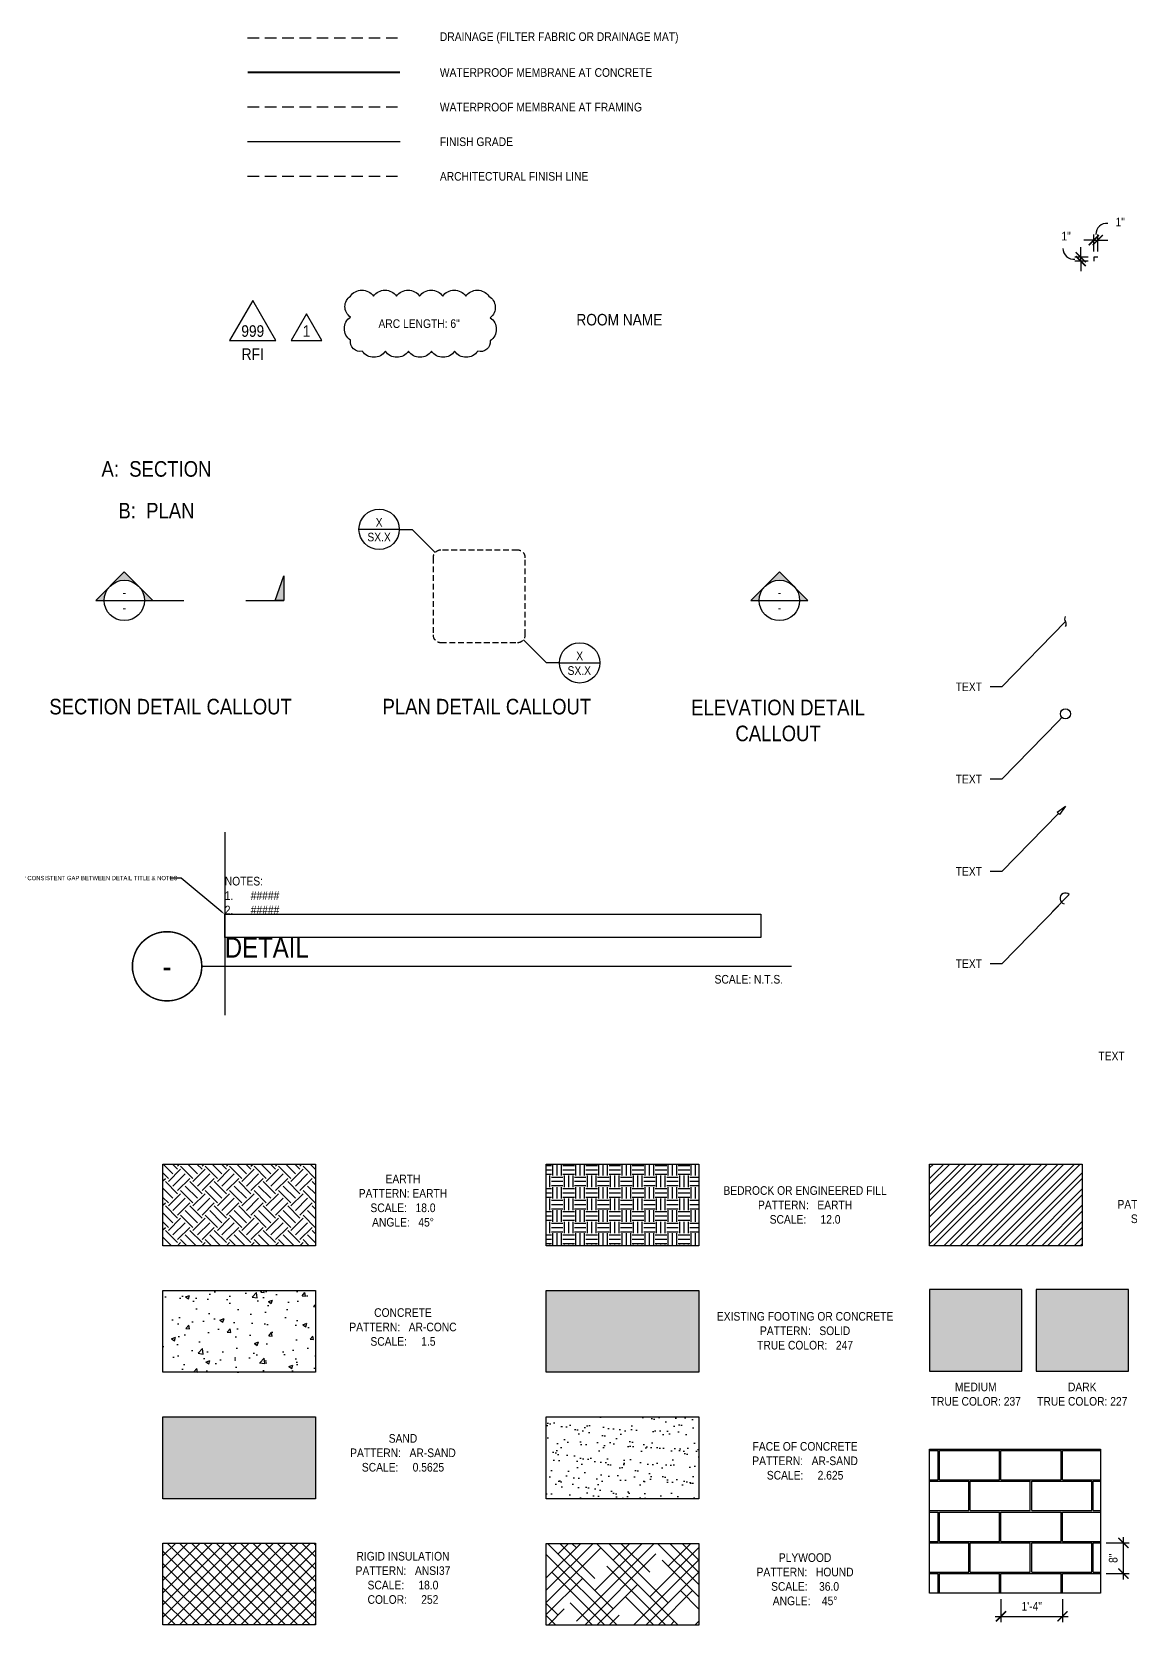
# Model space of a CAD drawing. Header units: inches. Extents: x -16404 to 14624, y -1591 to 16152.
# Drawn here: x 2828.6 to 3114.2, y -484.7 to -70.4 of the extents above; entities that cross this region are included whole.
import ezdxf
from ezdxf import colors
from ezdxf.entities.mleader import LeaderData, LeaderLine
from ezdxf.enums import TextEntityAlignment as Align
from ezdxf.math import Vec2, Vec3

# ---------------------------------------------------------------- set-up
doc = ezdxf.new("R2010")
doc.units = ezdxf.units.IN
doc.header["$LTSCALE"] = 24
doc.header["$MEASUREMENT"] = 0
doc.linetypes.add('HIDDEN2', pattern=[0.1875, 0.125, -0.0625])
doc.linetypes.add('PHANTOM2', pattern=[1.25, 0.625, -0.125, 0.125, -0.125, 0.125, -0.125])
doc.layers.get('0').update_dxf_attribs({"linetype": 'CONTINUOUS'})
doc.layers.get('DefPoints').update_dxf_attribs({"color": 251, "linetype": 'CONTINUOUS'})
doc.layers.add('DESIGNER COMMENTS', color=221, linetype='CONTINUOUS', plot=False)
doc.layers.add('S-ANNO-NONPLOT', color=253, linetype='CONTINUOUS', plot=False)
for name, color, linetype in [('S-ANNO-DIMS', 2, 'CONTINUOUS'), ('S-ANNO-NOTE', 4, 'CONTINUOUS'), ('S-ANNO-NOTE-EXIST', 251, 'CONTINUOUS'), ('S-ARCH-FINISHES', 1, 'HIDDEN2'), ('S-DETL-SYMB', 4, 'CONTINUOUS'), ('S-DETL-SYMB @ 1', 4, 'CONTINUOUS'), ('S-GRADE', 3, 'CONTINUOUS'), ('S-MEMBRANE', 6, 'HIDDEN2'), ('S-REV-1', 2, 'CONTINUOUS'), ('S-REV-DELTA', 2, 'CONTINUOUS'), ('S-ROOM-NAME', 252, 'CONTINUOUS')]:
    doc.layers.add(name, color=color, linetype=linetype)
for name, color, linetype, true_color, transparency in [('S-HATCH-SOIL', 7, 'CONTINUOUS', 0x8f8f8f, 0.8), ('S-POCHE-227', 7, 'CONTINUOUS', 0xe3e3e3, 0.8), ('S-POCHE-237', 7, 'CONTINUOUS', 0xededed, 0.8), ('S-POCHE-247', 7, 'CONTINUOUS', 0xf7f7f7, 0.8)]:
    doc.layers.add(name, color=color, linetype=linetype, true_color=true_color, transparency=transparency)
doc.layers.add('S-HATCH1', color=1, linetype='CONTINUOUS', transparency=0.5)
doc.layers.add('S-HATCH2', color=2, linetype='CONTINUOUS', transparency=0.5)
doc.styles.add('Arial', font='arial.ttf', dxfattribs={"width": 0.85})
doc.dimstyles.new('DIM-24_Se', dxfattribs={"dimscale": 24, "dimtxt": 0.09375, "dimasz": 0.109375, "dimexe": 0.0625, "dimexo": 0.0625, "dimgap": 0.0625, "dimtad": 1, "dimdec": 4, "dimzin": 11, "dimdsep": 46, "dimlunit": 4, "dimtxsty": 'Arial', "dimblk": 'ARCHTICK', "dimcen": 0.125, "dimdle": 0.0625, "dimclrd": 256, "dimclre": 256, "dimclrt": 4, "dimadec": 0, "dimazin": 0, "dimtfac": 0.75, "dimtdec": 4, "dimtmove": 0, "dimatfit": 3, "dimfxl": 1, "dimfrac": 1, "dimtolj": 1, "dimtzin": 0, "dimarcsym": 0})

# ---------------------------------------------------------------- blocks, each defined once
blk = doc.blocks.new('_ARCHTICK')
at = {"color": 0, "linetype": 'ByBlock', "const_width": 0.15}
blk.add_lwpolyline([(-0.5, -0.5), (0.5, 0.5)], dxfattribs=at)
blk = doc.blocks.new('*D683')
at = {"layer": 'DefPoints', "color": 0, "transparency": 16777216}
for p in [(3101.33, -129.02), (3104.75, -129.02), (3104.75, -130.02)]:
    blk.add_point(p, dxfattribs=at)
at = {"layer": 'S-ANNO-DIMS', "lineweight": -2, "transparency": 16777216}
for p, q in [((3101.33, -129.02), (3101.33, -126.39)), ((3103.25, -129.02), (3099.83, -129.02)), ((3103.25, -130.02), (3099.83, -130.02)), ((3101.33, -130.02), (3101.33, -129.02)), ((3101.33, -130.02), (3101.33, -132.64))]:
    blk.add_line(p, q, dxfattribs=at)
at = {"layer": 'S-ANNO-DIMS', "lineweight": -2, "transparency": 16777216, "xscale": 2.625, "yscale": 2.625, "zscale": 2.625}
for p, rotation in [((3101.33, -129.02), 270), ((3101.33, -130.02), 90)]:
    blk.add_blockref('_ARCHTICK', p, dxfattribs=dict(at, rotation=rotation))
blk = doc.blocks.new('*D684')
at = {"layer": 'DefPoints', "color": 0, "transparency": 16777216}
for p in [(3105.75, -124.56), (3104.75, -129.02), (3105.75, -129.02)]:
    blk.add_point(p, dxfattribs=at)
at = {"layer": 'S-ANNO-DIMS', "lineweight": -2, "transparency": 16777216}
for p, q in [((3104.75, -127.52), (3104.75, -123.06)), ((3105.75, -127.52), (3105.75, -123.06)), ((3104.75, -124.56), (3102.12, -124.56)), ((3104.75, -124.56), (3105.75, -124.56)), ((3105.75, -124.56), (3108.37, -124.56))]:
    blk.add_line(p, q, dxfattribs=at)
at = {"layer": 'S-ANNO-DIMS', "lineweight": -2, "transparency": 16777216, "xscale": 2.625, "yscale": 2.625, "zscale": 2.625}
blk.add_blockref('_ARCHTICK', (3104.75, -124.56), dxfattribs=at)
at = {"layer": 'S-ANNO-DIMS', "lineweight": -2, "transparency": 16777216, "xscale": 2.625, "yscale": 2.625, "zscale": 2.625, "rotation": 180}
blk.add_blockref('_ARCHTICK', (3105.75, -124.56), dxfattribs=at)
blk = doc.blocks.new('*U675')
at = {"layer": 'S-DETL-SYMB'}
h = blk.add_hatch(color=4, dxfattribs=at)
edge = h.paths.add_edge_path()
edge.add_line((0.219, 0), (0.309, 0))
edge.add_line((0.309, 0), (0, 0.309))
edge.add_line((0, 0.309), (-0.309, 0))
edge.add_line((-0.309, 0), (-0.219, 0))
edge.add_arc((0, 0), 0.219, 0, 180, ccw=False)
at = {"layer": 'S-DETL-SYMB', "color": 2, "linetype": 'PHANTOM2'}
for p, q in [((0.312, 0), (0.646, 0)), ((1.316, 0), (1.729, 0))]:
    blk.add_line(p, q, dxfattribs=at)
at = {"layer": 'S-DETL-SYMB'}
blk.add_line((-0.219, 0), (0.219, 0), dxfattribs=at)
blk.add_lwpolyline([(0.219, 0), (0.309, 0), (0, 0.309), (-0.309, 0), (-0.219, 0, -1)], format="xyb", close=True, dxfattribs=at)
blk.add_lwpolyline([(1.633, 0), (1.729, 0.267), (1.729, 0)], close=True, dxfattribs=at)
blk.add_circle((0, 0), 0.219, dxfattribs=at)
blk.add_solid([(1.729, 0.267), (1.633, 0), (1.729, 0)], dxfattribs=at)
at = {"layer": 'S-DETL-SYMB', "style": 'Arial', "width": 0.85, "flags": 8}
blk.add_attdef('VIEWNUMBER', text='', height=0.0938, dxfattribs=at).set_placement((0, 0.011), align=Align.BOTTOM_CENTER)
blk.add_attdef('SHEETNUMBER', text='', height=0.0938, dxfattribs=at).set_placement((0, -0.032), align=Align.TOP_CENTER)
blk = doc.blocks.new('*D689')
at = {"layer": 'DefPoints', "color": 0, "transparency": 16777216}
for p in [(3080.6, -476.4), (3096.6, -476.4), (3096.6, -482.4)]:
    blk.add_point(p, dxfattribs=at)
at = {"layer": 'S-ANNO-DIMS', "lineweight": -2, "transparency": 16777216}
for p, q in [((3080.6, -477.9), (3080.6, -483.9)), ((3096.6, -477.9), (3096.6, -483.9)), ((3079.1, -482.4), (3098.1, -482.4))]:
    blk.add_line(p, q, dxfattribs=at)
at = {"layer": 'S-ANNO-DIMS', "lineweight": -2, "transparency": 16777216, "xscale": 2.625, "yscale": 2.625, "zscale": 2.625, "rotation": 180}
blk.add_blockref('_ARCHTICK', (3080.6, -482.4), dxfattribs=at)
at = {"layer": 'S-ANNO-DIMS', "lineweight": -2, "transparency": 16777216, "xscale": 2.625, "yscale": 2.625, "zscale": 2.625}
blk.add_blockref('_ARCHTICK', (3096.6, -482.4), dxfattribs=at)
at = {"layer": 'S-ANNO-DIMS', "color": 4, "transparency": 16777216, "insert": (3088.6, -479.77), "char_height": 2.25, "attachment_point": 5, "style": 'Arial'}
blk.add_mtext('\\A1;1\'-4"', dxfattribs=at)
blk = doc.blocks.new('*D690')
at = {"layer": 'DefPoints', "color": 0, "transparency": 16777216}
for p in [(3106.44, -463.28), (3112.44, -463.28), (3106.44, -471.28)]:
    blk.add_point(p, dxfattribs=at)
at = {"layer": 'S-ANNO-DIMS', "lineweight": -2, "transparency": 16777216}
for p, q in [((3107.94, -463.28), (3113.94, -463.28)), ((3112.44, -472.78), (3112.44, -461.78)), ((3107.94, -471.28), (3113.94, -471.28))]:
    blk.add_line(p, q, dxfattribs=at)
at = {"layer": 'S-ANNO-DIMS', "lineweight": -2, "transparency": 16777216, "xscale": 2.625, "yscale": 2.625, "zscale": 2.625}
for p, rotation in [((3112.44, -463.28), 90), ((3112.44, -471.28), 270)]:
    blk.add_blockref('_ARCHTICK', p, dxfattribs=dict(at, rotation=rotation))
at = {"layer": 'S-ANNO-DIMS', "color": 4, "transparency": 16777216, "insert": (3109.79, -467.28), "char_height": 2.25, "attachment_point": 5, "rotation": 90, "style": 'Arial'}
blk.add_mtext('\\A1;8"', dxfattribs=at)
blk = doc.blocks.new('_Integral')
at = {"color": 0, "linetype": 'ByBlock', "lineweight": -2}
for centre, start, end in [((0.44, -0.09), 102, 168), ((-0.44, 0.09), 282, 348)]:
    blk.add_arc(centre, 0.454, start, end, dxfattribs=at)
blk = doc.blocks.new('_DotBlank')
at = {"color": 0, "lineweight": -2}
blk.add_line((-0.5, 0), (-1, 0), dxfattribs=at)
blk.add_circle((0, 0), 0.5, dxfattribs=at)
blk = doc.blocks.new('ARROW-LOOP')
at = {"color": 0}
blk.add_lwpolyline([(-1.81, 0), (0.54, 0, 1.317177), (-0.46, -0.28)], format="xyb", dxfattribs=at)
blk = doc.blocks.new('_ClosedBlank')
at = {"color": 0, "linetype": 'ByBlock', "lineweight": -2}
for p, q in [((-1, 0.17), (0, 0)), ((-1, 0.17), (-1, -0.17)), ((0, 0), (-1, -0.17))]:
    blk.add_line(p, q, dxfattribs=at)
blk = doc.blocks.new('*U663')
at = {"layer": 'S-DETL-SYMB', "linetype": 'ByBlock'}
blk.add_lwpolyline([(-24, 20), (-24, -20, 0.414214), (-20, -24), (20, -24, 0.414214), (24, -20), (24, 20, 0.414214), (20, 24), (-20, 24, 0.414214)], format="xyb", close=True, dxfattribs=at)
blk = doc.blocks.new('*U664')
at = {"layer": 'S-DETL-SYMB'}
blk.add_lwpolyline([(-18.72, 12), (-39.7, 12)], dxfattribs=at)
at = {"layer": 'S-DETL-SYMB', "color": 2}
blk.add_lwpolyline([(-18.72, 12), (-12, 12), (0, 0)], dxfattribs=at)
at = {"layer": 'S-DETL-SYMB'}
blk.add_circle((-29.21, 12), 10.49, dxfattribs=at)
at = {"layer": 'S-ANNO-NOTE', "style": 'Arial', "width": 0.85}
blk.add_attdef('DETAILNO.', text='', height=4.5, dxfattribs=at).set_placement((-29.21, 12), align=Align.BOTTOM_CENTER)
blk.add_attdef('SHEETNO.', text='', height=4.5, dxfattribs=at).set_placement((-29.21, 8), align=Align.MIDDLE_CENTER)
blk = doc.blocks.new('*U671')
at = {"layer": 'S-DETL-SYMB', "color": 2}
blk.add_lwpolyline([(18.72, -12), (12, -12), (0, 0)], dxfattribs=at)
at = {"layer": 'S-DETL-SYMB'}
blk.add_lwpolyline([(18.72, -12), (39.7, -12)], dxfattribs=at)
blk.add_circle((29.21, -12), 10.49, dxfattribs=at)
at = {"layer": 'S-ANNO-NOTE', "style": 'Arial', "width": 0.85}
blk.add_attdef('DETAILNO.', text='', height=4.5, dxfattribs=at).set_placement((29.22, -12), align=Align.BOTTOM_CENTER)
blk.add_attdef('SHEETNO.', text='', height=4.5, dxfattribs=at).set_placement((29.01, -16), align=Align.MIDDLE_CENTER)
blk = doc.blocks.new('REV DELTA')
blk.add_lwpolyline([(2, 0), (0, 3.46), (-2, 0)], close=True)
at = {"style": 'Arial', "width": 0.85}
blk.add_attdef('1', text='', height=1.5, dxfattribs=at).set_placement((0, 1.23), align=Align.MIDDLE)
blk = doc.blocks.new('*U652')
at = {"layer": 'S-DETL-SYMB'}
h = blk.add_hatch(color=4, dxfattribs=at)
edge = h.paths.add_edge_path()
edge.add_line((0.219, 0), (0.309, 0))
edge.add_line((0.309, 0), (0, 0.309))
edge.add_line((0, 0.309), (-0.309, 0))
edge.add_line((-0.309, 0), (-0.219, 0))
edge.add_arc((0, 0), 0.219, 0, 180, ccw=False)
blk.add_line((-0.219, 0), (0.219, 0), dxfattribs=at)
blk.add_lwpolyline([(0.219, 0), (0.309, 0), (0, 0.309), (-0.309, 0), (-0.219, 0, -1)], format="xyb", close=True, dxfattribs=at)
blk.add_circle((0, 0), 0.219, dxfattribs=at)
at = {"layer": 'S-DETL-SYMB', "style": 'Arial', "width": 0.85, "flags": 8}
blk.add_attdef('VIEWNUMBER', text='', height=0.0938, dxfattribs=at).set_placement((0, 0.011), align=Align.BOTTOM_CENTER)
blk.add_attdef('SHEETNUMBER', text='', height=0.0938, dxfattribs=at).set_placement((0, -0.032), align=Align.TOP_CENTER)
blk = doc.blocks.new('*U654')
at = {"const_width": 0.375}
for points in [[(-9, 0, -1), (9, 0, 3.732051)], [(-9, 0, 1), (9, 0, -3.732051)]]:
    blk.add_lwpolyline(points, format="xyb", dxfattribs=at)
blk.add_lwpolyline([(9, 0), (162.42, 0)], dxfattribs=at)
blk.add_circle((0, 0), 9)
at = {"style": 'Arial', "width": 0.85}
for tag, p in [('DWG_TITLE_1', (15, 12.38)), ('DWG_TITLE_2', (15, 4.88))]:
    blk.add_attdef(tag, text='', height=5.25, dxfattribs=at).set_placement(p, align=Align.MIDDLE_LEFT)
blk.add_attdef('#', text='', height=6, dxfattribs=at).set_placement((0, 0), align=Align.MIDDLE_CENTER)
blk.add_attdef('SCALE', text='', height=2.25, dxfattribs=at).set_placement((160.17, -2.25), align=Align.TOP_RIGHT)
blk = doc.blocks.new('RevDelta_CA')
blk.add_lwpolyline([(12, 0), (0, 20.79), (-12, 0)], close=True)
at = {"style": 'Arial', "width": 0.85}
for tag, p in [('NUMBER', (0, 4.92)), ('TYPE', (0, -7.08))]:
    blk.add_attdef(tag, text='', height=6, dxfattribs=at).set_placement(p, align=Align.MIDDLE_CENTER)

msp = doc.modelspace()

# ---------------------------------------------------------------- hatches: boundary and pattern name
at = {"layer": 'S-HATCH-SOIL'}
h = msp.add_hatch(dxfattribs=at)
h.set_pattern_fill('EARTH', color=256, scale=18, angle=45, style=0)
h.set_pattern_definition([(45, (-4331.14, -3496.412), (4e-16, 6.363961), [4.5, -4.5]), (45, (-4332.333, -3495.2187), (4e-16, 6.363961), [4.5, -4.5]), (45, (-4333.5264, -3494.0255), (4e-16, 6.363961), [4.5, -4.5]), (135, (-4333.5264, -3493.23), (-6.363961, 1e-15), [4.5, -4.5]), (135, (-4332.333, -3492.0368), (-6.363961, 1e-15), [4.5, -4.5]), (135, (-4331.14, -3490.8435), (-6.363961, 1e-15), [4.5, -4.5])])
h.paths.add_polyline_path([(2862.69937, -364.80789), (2902.37717, -364.80789), (2902.37717, -386.07116), (2862.69937, -386.07116)])
h = msp.add_hatch(dxfattribs=at)
h.set_pattern_fill('EARTH', color=256, scale=12, style=0)
h.set_pattern_definition([(0, (-4284.307, -3496.412), (3, 3), [3, -3]), (0, (-4284.307, -3495.287), (3, 3), [3, -3]), (0, (-4284.307, -3494.162), (3, 3), [3, -3]), (90, (-4283.932, -3493.787), (-3, 3), [3, -3]), (90, (-4282.807, -3493.787), (-3, 3), [3, -3]), (90, (-4281.682, -3493.787), (-3, 3), [3, -3])])
h.paths.add_polyline_path([(2962.37717, -364.80789), (3002.05498, -364.80789), (3002.05498, -386.07116), (2962.37717, -386.07116)])
at = {"layer": 'S-HATCH1'}
h = msp.add_hatch(dxfattribs=at)
h.set_pattern_fill('STEEL', color=256, scale=24, style=0)
h.set_pattern_definition([(45, (-4078.9393, -3463.5436), (-2.1213203, 2.1213203), []), (45, (-4078.9393, -3462.0436), (-2.1213203, 2.1213203), [])])
h.paths.add_polyline_path([(3062.05498, -364.80789), (3101.73279, -364.80789), (3101.73279, -386.07116), (3062.05498, -386.07116)])
at = {"layer": 'S-HATCH1', "linetype": 'HIDDEN2', "ltscale": 0.75}
h = msp.add_hatch(dxfattribs=at)
h.set_pattern_fill('AR-B816C', color=256, style=0)
h.set_pattern_definition([(0, (3064.595, -455.277), (8, 8), [15.625, -0.375]), (0, (3056.595, -454.902), (8, 8), [15.625, -0.375]), (90, (3064.595, -455.277), (-8, 8), [-8.375, 7.625]), (90, (3064.22, -455.277), (-8, 8), [-8.375, 7.625])])
h.paths.add_polyline_path([(3062.05498, -438.95978), (3106.44103, -438.95978), (3106.44103, -476.3995), (3062.05498, -476.3995)])
at = {"layer": 'S-HATCH1'}
h = msp.add_hatch(dxfattribs=at)
h.set_pattern_fill('ANSI37', color=252, scale=18, style=0)
h.set_pattern_definition([(45, (-4331.14, -3463.5002), (-1.59099026, 1.59099026), []), (135, (-4331.14, -3463.5002), (-1.59099026, -1.59099026), [])])
h.paths.add_polyline_path([(2862.69937, -463.36958), (2902.37717, -463.36958), (2902.37717, -484.63286), (2862.69937, -484.63286)])
h = msp.add_hatch(dxfattribs=at)
h.set_pattern_fill('HOUND', color=252, scale=36, angle=45, style=0)
h.set_pattern_definition([(45, (-2155.9715, -1772.3633), (4.7729708, 7.9549513), [36, -18]), (135, (-2155.9715, -1772.3633), (4.7729708, -7.9549513), [36, -18])])
h.paths.add_polyline_path([(2962.37717, -463.41298), (3002.05498, -463.41298), (3002.05498, -484.67625), (2962.37717, -484.67625)])
at = {"layer": 'S-HATCH2'}
h = msp.add_hatch(dxfattribs=at)
h.set_pattern_fill('AR-CONC', color=256, scale=1.5, style=0)
h.set_pattern_definition([(50, (-4331.14, -3496.412), (10.758903, -0.941282), [1.125, -12.375]), (355, (-4331.14, -3496.412), (-2.08127, 11.282882), [0.9, -9.9]), (100.45144, (-4330.243, -3496.49), (8.677633, 10.3416), [0.956103, -10.517132]), (46.1842, (-4331.14, -3493.412), (16.00862, -2.48279), [1.6875, -18.5625]), (96.63564, (-4329.806, -3493.619), (14.01993, 14.61178), [1.434155, -15.775706]), (351.18416, (-4331.14, -3493.412), (14.01993, 14.61178), [1.35, -14.85]), (21, (-4329.64, -3494.162), (8.953606, -6.039283), [1.125, -12.375]), (326, (-4329.64, -3494.162), (3.64973, 10.87725), [0.9, -9.9]), (71.45144, (-4328.894, -3494.665), (12.603336, 4.837967), [0.956103, -10.517132]), (37.5, (-4331.14, -3496.412), (0.1823978, 4.9934078), [0, -9.78, 0, -10.05, 0, -9.9375]), (7.5, (-4331.14, -3496.412), (3.946043, 5.9161757), [0, -5.73, 0, -9.555, 0, -3.7875]), (327.5, (-4334.485, -3496.412), (8.0073365, -0.338323), [0, -3.75, 0, -11.7, 0, -15.525]), (317.5, (-4335.985, -3496.412), (8.7477925, 1.501575), [0, -4.875, 0, -7.77, 0, -11.025])])
h.paths.add_polyline_path([(2862.69937, -397.67625), (2902.37717, -397.67625), (2902.37717, -418.93952), (2862.69937, -418.93952)])
h = msp.add_hatch(dxfattribs=at)
h.set_pattern_fill('AR-SAND', color=256, scale=0.5625, angle=30, style=0)
h.set_pattern_definition([(67.5, (-4331.1399, -3496.412), (-0.57260572, 0.92091468), [0, -0.855, 0, -0.95625, 0, -0.9140625]), (37.5, (-4331.1399, -3496.412), (0.06839919, 1.87252793), [0, -0.46125, 0, -0.770625, 0, -0.2953125]), (357.5, (-4331.7391, -3496.7579), (1.51542925, 0.87860915), [0, -0.28125, 0, -1.0125, 0, -1.321875]), (347.5, (-4331.7391, -3496.7579), (1.21755613, 1.27302336), [0, -0.140625, 0, -0.66375, 0, -0.759375])])
h.paths.add_polyline_path([(2862.69937, -430.54461), (2902.37717, -430.54461), (2902.37717, -451.80789), (2862.69937, -451.80789)])
h = msp.add_hatch(dxfattribs=at)
h.set_pattern_fill('AR-SAND', color=256, scale=2.625, angle=30, style=0)
h.set_pattern_definition([(67.5, (-4284.307, -3496.412), (-2.67216, 4.2976018), [0, -3.99, 0, -4.4625, 0, -4.265625]), (37.5, (-4284.307, -3496.412), (0.319196, 8.7384637), [0, -2.1525, 0, -3.59625, 0, -1.378125]), (357.5, (-4287.103, -3498.0263), (7.0720031, 4.100176), [0, -1.3125, 0, -4.725, 0, -6.16875]), (347.5, (-4287.103, -3498.026), (5.6819286, 5.9407757), [0, -0.65625, 0, -3.0975, 0, -3.54375])])
h.paths.add_polyline_path([(2962.37717, -430.54461), (3002.05498, -430.54461), (3002.05498, -451.80789), (2962.37717, -451.80789)])
at = {"layer": 'S-POCHE-227'}
h = msp.add_hatch(color=256, dxfattribs=at)
h.dxf.hatch_style = 1
h.paths.add_polyline_path([(3089.73279, -418.62913), (3113.73279, -418.62913), (3113.73279, -397.36586), (3089.73279, -397.36586)])
at = {"layer": 'S-POCHE-237'}
h = msp.add_hatch(color=256, dxfattribs=at)
h.dxf.hatch_style = 1
h.paths.add_polyline_path([(3062.05498, -397.36586), (3062.05498, -418.62913), (3086.05498, -418.62913), (3086.05498, -397.36586)])
at = {"layer": 'S-POCHE-247'}
h = msp.add_hatch(color=256, dxfattribs=at)
h.dxf.hatch_style = 1
h.paths.add_polyline_path([(2962.37717, -397.67625), (3002.05498, -397.67625), (3002.05498, -418.93952), (2962.37717, -418.93952)])

# ---------------------------------------------------------------- linework, layer by layer
at = {"layer": 'DESIGNER COMMENTS'}
msp.add_line((2878.77889, -278.53837), (2878.77889, -326.07864), dxfattribs=at)
msp.add_lwpolyline([(2878.77889, -299.86159), (3018.19709, -299.86159), (3018.19709, -305.86159), (2878.77889, -305.86159)], close=True, dxfattribs=at)
at = {"layer": 'S-ANNO-DIMS'}
for centre, start, end in [((3108.06129, -123.03991), 83.5851216, 180.5344352), ((3099.5313, -126.7252), 179.4655648, 276.4148784)]:
    msp.add_arc(centre, 2.81172, start, end, dxfattribs=at)
at = {"layer": 'S-ANNO-NONPLOT'}
msp.add_lwpolyline([(3105.74969, -129.01932), (3104.74969, -129.01932), (3104.74969, -130.01932)], dxfattribs=at)
at = {"layer": 'S-ANNO-NONPLOT', "linetype": 'ByBlock'}
for points in [[(2862.69937, -364.80789), (2902.37717, -364.80789), (2902.37717, -386.07116), (2862.69937, -386.07116)], [(2962.37717, -364.80789), (3002.05498, -364.80789), (3002.05498, -386.07116), (2962.37717, -386.07116)], [(3062.05498, -364.80789), (3101.73279, -364.80789), (3101.73279, -386.07116), (3062.05498, -386.07116)], [(2862.69937, -397.67625), (2902.37717, -397.67625), (2902.37717, -418.93952), (2862.69937, -418.93952)], [(2962.37717, -397.67625), (3002.05498, -397.67625), (3002.05498, -418.93952), (2962.37717, -418.93952)], [(3062.05498, -397.36586), (3062.05498, -418.62913), (3086.05498, -418.62913), (3086.05498, -397.36586), (3062.05498, -397.36586)], [(3089.73279, -418.62913), (3113.73279, -418.62913), (3113.73279, -397.36586), (3089.73279, -397.36586), (3089.73279, -418.62913)], [(2862.69937, -430.54461), (2902.37717, -430.54461), (2902.37717, -451.80789), (2862.69937, -451.80789)], [(2962.37717, -430.54461), (3002.05498, -430.54461), (3002.05498, -451.80789), (2962.37717, -451.80789)], [(3062.05498, -438.95978), (3106.44103, -438.95978), (3106.44103, -476.3995), (3062.05498, -476.3995)], [(2862.69937, -463.36958), (2902.37717, -463.36958), (2902.37717, -484.63286), (2862.69937, -484.63286)], [(2962.37717, -463.41298), (3002.05498, -463.41298), (3002.05498, -484.67625), (2962.37717, -484.67625)]]:
    msp.add_lwpolyline(points, close=True, dxfattribs=at)
at = {"layer": 'S-ARCH-FINISHES'}
msp.add_line((2884.70302, -107.93991), (2924.38083, -107.93991), dxfattribs=at)
at = {"layer": 'S-GRADE'}
msp.add_line((2884.70302, -98.93991), (2924.38083, -98.93991), dxfattribs=at)
at = {"layer": 'S-MEMBRANE', "color": 2, "linetype": 'HIDDEN2'}
msp.add_line((2884.70302, -71.93991), (2924.38083, -71.93991), dxfattribs=at)
at = {"layer": 'S-MEMBRANE'}
msp.add_line((2884.70302, -89.93991), (2924.38083, -89.93991), dxfattribs=at)
at = {"layer": 'S-MEMBRANE', "color": 4, "linetype": 'HIDDEN2', "const_width": 0.5}
msp.add_lwpolyline([(2884.70302, -80.93991), (2924.38083, -80.93991)], dxfattribs=at)
at = {"layer": 'S-REV-1'}
msp.add_lwpolyline([(2911.44098, -139.11819, -0.52056705), (2917.44098, -139.11819, -0.52056705), (2923.44098, -139.11819, -0.52056705), (2929.44098, -139.11819, -0.52056705), (2935.44098, -139.11819, -0.52056705), (2941.44098, -139.11819, -0.52056705), (2947.44098, -139.11819, -0.52056705), (2947.81795, -144.74122, -0.52056705), (2947.81795, -150.74122, -0.52056705), (2944.53721, -153.46049, -0.52056705), (2938.53721, -153.46049, -0.52056705), (2932.53721, -153.46049, -0.52056705), (2926.53721, -153.46049, -0.52056705), (2920.53721, -153.46049, -0.52056705), (2914.53721, -153.46049, -0.52056705), (2911.44098, -150.55672, -0.52056705), (2911.44098, -144.55672, -0.52056705)], format="xyb", close=True, dxfattribs=at)

# ---------------------------------------------------------------- block references
at = {"layer": 'S-ANNO-NOTE'}
msp.add_blockref('*U654', (2863.77889, -313.37329), dxfattribs=at).add_auto_attribs({'#': '-', 'DWG_TITLE_2': 'DETAIL', 'SCALE': 'SCALE: N.T.S.'})
at = {"layer": 'S-DETL-SYMB', "xscale": 0.5, "yscale": 0.5, "zscale": 0.5}
for name, p in [('*U664', (2933.51027, -205.7623)), ('*U671', (2956.44659, -228.4739))]:
    msp.add_blockref(name, p, dxfattribs=at).add_auto_attribs({'DETAILNO.': 'X', 'SHEETNO.': 'SX.X'})
at = {"layer": 'S-DETL-SYMB', "linetype": 'HIDDEN2', "xscale": 0.5, "yscale": 0.5, "zscale": 0.5}
msp.add_blockref('*U663', (2944.92449, -217.17652), dxfattribs=at)
at = {"layer": 'S-DETL-SYMB @ 1', "xscale": 24, "yscale": 24, "zscale": 24}
for name, p in [('*U675', (2852.65343, -218.24666)), ('*U652', (3022.99421, -218.24666))]:
    msp.add_blockref(name, p, dxfattribs=at).add_auto_attribs({'VIEWNUMBER': '-', 'SHEETNUMBER': '-'})
at = {"layer": 'S-REV-DELTA'}
for name, p, xscale, yscale, zscale, values in [('RevDelta_CA', (2886.04881, -150.66152), 0.5, 0.5, 0.5, {'NUMBER': '999', 'TYPE': 'RFI'}), ('REV DELTA', (2900.0491, -150.66152), 2, 2, 2, {'1': '1'})]:
    msp.add_blockref(name, p, dxfattribs=dict(at, xscale=xscale, yscale=yscale, zscale=zscale)).add_auto_attribs(values)

# ---------------------------------------------------------------- texts
at = {"layer": 'S-ANNO-DIMS', "color": 4, "char_height": 2.25, "style": 'Arial'}
for insert, width, attachment_point in [((3110.38785, -118.71848), 45.0078795, 1), ((3098.73141, -122.39987), 45.0605596, 3)]:
    msp.add_mtext('\\A1;1"', dxfattribs=dict(at, insert=insert, width=width, attachment_point=attachment_point))
at = {"layer": 'S-ANNO-NOTE', "color": 191, "style": 'Arial'}
for s, insert, char_height, width, attachment_point in [('DRAINAGE (FILTER FABRIC OR DRAINAGE MAT)', (2934.70838, -71.99836), 2.25, 84.4149763, 4), ('WATERPROOF MEMBRANE AT CONCRETE', (2934.70838, -80.99836), 2.25, 84.4149763, 4), ('WATERPROOF MEMBRANE AT FRAMING', (2934.70838, -89.99836), 2.25, 84.4149763, 4), ('FINISH GRADE', (2934.70838, -98.99836), 2.25, 84.4149763, 4), ('ARCHITECTURAL FINISH LINE', (2934.70838, -107.99836), 2.25, 84.4149763, 4), ('ELEVATION DETAIL CALLOUT', (3022.64059, -254.90759), 4.05, 46.1001978, 8)]:
    msp.add_mtext(s, dxfattribs=dict(at, insert=insert, char_height=char_height, width=width, attachment_point=attachment_point))
at = {"layer": 'S-ANNO-NOTE', "char_height": 2.25, "style": 'Arial'}
for s, insert, width, attachment_point in [('ARC LENGTH: 6"', (2929.30273, -146.28934), 58.8453495, 5), ('NOTES:\\P\\pi-6.75,l6.75,t6.75;1.^I#####\\P2.^I#####', (2878.77889, -299.86159), 137.8788787, 7), ('EARTH\\PPATTERN: EARTH\\PSCALE:   18.0\\PANGLE:   45%%D', (2925.11252, -374.3057), 58.8453495, 5), ('BEDROCK OR ENGINEERED FILL\\PPATTERN:   EARTH \\PSCALE:     12.0', (3029.66561, -375.43952), 58.8453495, 5), ('STEEL\\PPATTERN:^ISTEEL \\PSCALE:^I24.0', (3122.10113, -375.28433), 58.8453495, 5), ('CONCRETE\\PPATTERN:   AR-CONC \\PSCALE:     1.5', (2925.11252, -407.17406), 58.8453495, 5), ('EXISTING FOOTING OR CONCRETE\\PPATTERN:   SOLID\\PTRUE COLOR:   247', (3029.66561, -408.15269), 58.8453495, 5), ('MEDIUM \\PTRUE COLOR: 237', (3074.05498, -424.62913), 58.8453495, 5), ('DARK\\PTRUE COLOR: 227', (3101.73279, -424.62913), 58.8453495, 5), ('SAND\\PPATTERN:   AR-SAND \\PSCALE:     0.5625', (2925.11252, -439.88723), 58.8453495, 5), ('FACE OF CONCRETE\\PPATTERN:   AR-SAND \\PSCALE:     2.625', (3029.66561, -441.96459), 58.8453495, 5), ('RIGID INSULATION\\PPATTERN:   ANSI37 \\PSCALE:     18.0\\PCOLOR:     252', (2925.11252, -472.4018), 58.8453495, 5), ('PLYWOOD\\PPATTERN:   HOUND \\PSCALE:    36.0\\PANGLE:    45%%D', (3029.66561, -472.75559), 58.8453495, 5)]:
    msp.add_mtext(s, dxfattribs=dict(at, insert=insert, width=width, attachment_point=attachment_point))
at = {"layer": 'S-ANNO-NOTE', "color": 6, "char_height": 4.05, "width": 62.1601305, "attachment_point": 8, "style": 'Arial'}
for s, insert in [('A:  SECTION', (2861.01364, -186.13502)), ('B:  PLAN', (2861.01364, -196.92816))]:
    msp.add_mtext(s, dxfattribs=dict(at, insert=insert))
at = {"layer": 'S-ANNO-NOTE', "color": 191, "char_height": 4.05, "attachment_point": 8, "style": 'Arial'}
for s, insert in [('SECTION DETAIL CALLOUT', (2864.68718, -247.93753)), ('PLAN DETAIL CALLOUT', (2946.91771, -247.93753))]:
    msp.add_mtext(s, dxfattribs=dict(at, insert=insert))
at = {"layer": 'S-ANNO-NOTE-EXIST', "insert": (3109.35591, -336.70998), "char_height": 2.25, "width": 17.834573, "attachment_point": 5, "style": 'Arial'}
msp.add_mtext('TEXT', dxfattribs=at)
at = {"layer": 'S-ROOM-NAME', "insert": (2981.38303, -145.27242), "char_height": 3, "width": 22.3638131, "attachment_point": 5, "style": 'Arial'}
msp.add_mtext('ROOM NAME', dxfattribs=at)

# ---------------------------------------------------------------- dimensions: what is measured, and where the dimension line sits
at = {"layer": 'S-ANNO-DIMS'}
dim = msp.add_linear_dim(base=(3105.74969, -124.56277), p1=(3104.74969, -129.01932), p2=(3105.74969, -129.01932), text=' ', dimstyle='DIM-24_Se', dxfattribs=at)
dim.commit()
dim.dimension.update_dxf_attribs({"geometry": '*D684', "text_midpoint": (3105.24969, -124.56277), "dimtype": 128})
dim = msp.add_linear_dim(base=(3101.33285, -129.01932), p1=(3104.74969, -130.01932), p2=(3104.74969, -129.01932), angle=90, text=' ', dimstyle='DIM-24_Se', dxfattribs=at)
dim.commit()
dim.dimension.update_dxf_attribs({"geometry": '*D683', "text_midpoint": (3101.33285, -129.51932), "dimtype": 128})
for base, p1, p2, angle, picture, middle in [((3112.44103, -463.277), (3106.44103, -471.277), (3106.44103, -463.277), 270, '*D690', (3109.79224, -467.277)), ((3096.59537, -482.3995), (3080.59537, -476.3995), (3096.59537, -476.3995), 180, '*D689', (3088.59537, -479.7699))]:
    dim = msp.add_linear_dim(base=base, p1=p1, p2=p2, angle=angle, dimstyle='DIM-24_Se', dxfattribs=at)
    dim.commit()
    dim.dimension.update_dxf_attribs({"geometry": picture, "text_midpoint": middle})

# ---------------------------------------------------------------- leaders
at = {"layer": 'DESIGNER COMMENTS'}
ml = msp.add_multileader_mtext('Standard', dxfattribs=at)
ml.set_content('\\A1;{\\C256;TEXT IS BOTTOM LEFT JUSTIFIED TO KEEP CONSISTENT GAP BETWEEN DETAIL TITLE & NOTES}', color=4, style='Arial')
ml.set_leader_properties(color=256)
ml.build(insert=Vec2(0, 0))
ml.multileader.update_dxf_attribs({"dogleg_length": 0.36, "arrow_head_size": 1.3125, "scale": 12})
ctx = ml.context
ctx.base_point, ctx.scale, ctx.char_height, ctx.arrow_head_size, ctx.landing_gap_size, ctx.plane_origin = Vec3(2815.22812, -290.44101), 12, 1.125, 1.3125, 1.08, Vec3(2941.08952, 257.32732)
ctx.text_align_type = 2
notes = []
notes.append((ctx, [(0, (1, 1, 0), (2867.4531, -290.44101), (-1, 0), 3, [(0, [(2878.77889, -299.86159)], 0, [])])]))
ctx.mtext.insert, ctx.mtext.width, ctx.mtext.defined_height, ctx.mtext.alignment, ctx.mtext.flow_direction = Vec3(2866.45058, -289.86547), 47.6925722, 12.6708, 3, 5
at = {"layer": 'S-ANNO-NOTE'}
ml = msp.add_multileader_mtext('Standard', dxfattribs=at)
ml.set_content('TEXT', color=4, style='Arial')
ml.set_leader_properties(color=2)
ml.set_arrow_properties(name='INTEGRAL')
ml.build(insert=Vec2(0, 0))
ml.multileader.update_dxf_attribs({"dogleg_length": 0.36, "arrow_head_size": 2.625, "scale": 24})
ctx = ml.context
ctx.base_point, ctx.scale, ctx.char_height, ctx.arrow_head_size, ctx.landing_gap_size, ctx.plane_origin = Vec3(3220.72254, -240.70998), 24, 2.25, 2.625, 2.16, Vec3(3286.51854, 66.11012)
ctx.text_align_type = 2
notes.append((ctx, [(0, (1, 1, 0), (3234.75456, -240.70998), (-1, 0), 3, [(0, [(3251.29703, -223.73942)], 0, [])])]))
ctx.mtext.insert, ctx.mtext.width, ctx.mtext.alignment, ctx.mtext.flow_direction = Vec3(3229.59456, -239.58498), 48, 3, 5
ml = msp.add_multileader_mtext('Standard', dxfattribs=at)
ml.set_content('\\A1;TEXT', color=4, style='Arial')
ml.set_leader_properties(color=2)
ml.set_arrow_properties(name='DOTBLANK')
ml.build(insert=Vec2(0, 0))
ml.multileader.update_dxf_attribs({"dogleg_length": 0.36, "arrow_head_size": 2.625, "scale": 24})
ctx = ml.context
ctx.base_point, ctx.scale, ctx.char_height, ctx.arrow_head_size, ctx.landing_gap_size, ctx.plane_origin = Vec3(3220.72254, -264.70998), 24, 2.25, 2.625, 2.16, Vec3(3278.03326, 33.62484)
ctx.text_align_type = 2
notes.append((ctx, [(0, (1, 1, 0), (3234.75456, -264.70998), (-1, 0), 3, [(0, [(3251.29703, -247.73942)], 0, [])])]))
ctx.mtext.insert, ctx.mtext.width, ctx.mtext.defined_height, ctx.mtext.alignment, ctx.mtext.flow_direction = Vec3(3229.59456, -263.58498), 48, 7.54853, 3, 5
ml = msp.add_multileader_mtext('Standard', dxfattribs=at)
ml.set_content('\\A1;TEXT', color=4, style='Arial')
ml.set_leader_properties(color=2)
ml.build(insert=Vec2(0, 0))
ml.multileader.update_dxf_attribs({"dogleg_length": 0.36, "arrow_head_size": 2.625, "scale": 24})
ctx = ml.context
ctx.base_point, ctx.scale, ctx.char_height, ctx.arrow_head_size, ctx.landing_gap_size, ctx.plane_origin = Vec3(3220.72254, -288.70998), 24, 2.25, 2.625, 2.16, Vec3(3278.03326, 9.62484)
ctx.text_align_type = 2
notes.append((ctx, [(0, (1, 1, 0), (3234.75456, -288.70998), (-1, 0), 3, [(0, [(3251.29703, -271.73942)], 0, [])])]))
ctx.mtext.insert, ctx.mtext.width, ctx.mtext.alignment, ctx.mtext.flow_direction = Vec3(3229.59456, -287.58498), 48, 3, 5
at = {"layer": 'S-ANNO-NOTE', "color": 191}
ml = msp.add_multileader_mtext('Standard', dxfattribs=at)
ml.set_content('(LEADER w/ DIFFERENT ARROWS)', color=191, style='Arial')
ml.set_leader_properties(color=191)
ml.build(insert=Vec2(0, 0))
ml.multileader.update_dxf_attribs({"text_right_attachment_type": 3, "dogleg_length": 0.36, "arrow_head_size": 1.75, "scale": 16})
ctx = ml.context
ctx.base_point, ctx.scale, ctx.char_height, ctx.arrow_head_size, ctx.landing_gap_size, ctx.plane_origin = Vec3(2334.46887, -270.44177), 16, 1.5, 1.75, 1.44, Vec3(2287.89702, 26.66645)
ctx.right_attachment = 3
notes.append((ctx, [(0, (1, 1, 0), (2332.46887, -270.44177), (1, 0), 2, [(0, [(2317.93809, -270.44177)], 0, [])])]))
ctx.mtext.insert, ctx.mtext.width, ctx.mtext.defined_height, ctx.mtext.flow_direction = Vec3(2335.90887, -269.47127), 39.9616719, 6.10855, 5
at = {"layer": 'S-ANNO-NOTE'}
ml = msp.add_multileader_mtext('Standard', dxfattribs=at)
ml.set_content('TEXT', color=4, style='Arial')
ml.set_leader_properties(color=2)
ml.set_arrow_properties(name='ARROW-LOOP')
ml.build(insert=Vec2(0, 0))
ml.multileader.update_dxf_attribs({"dogleg_length": 0.36, "arrow_head_size": 2.625, "scale": 24})
ctx = ml.context
ctx.base_point, ctx.scale, ctx.char_height, ctx.arrow_head_size, ctx.landing_gap_size, ctx.plane_origin = Vec3(3220.72254, -312.70998), 24, 2.25, 2.625, 2.16, Vec3(3278.03326, -14.37516)
ctx.text_align_type = 2
notes.append((ctx, [(0, (1, 1, 0), (3234.75456, -312.70998), (-1, 0), 3, [(0, [(3251.29703, -295.73942)], 0, [])])]))
ctx.mtext.insert, ctx.mtext.width, ctx.mtext.alignment, ctx.mtext.flow_direction = Vec3(3229.59456, -311.58498), 48, 3, 5
ml = msp.add_multileader_mtext('Standard', dxfattribs=at)
ml.set_content('TEXT', color=4, style='Arial')
ml.set_leader_properties(color=2)
ml.build(insert=Vec2(0, 0))
ml.multileader.update_dxf_attribs({"dogleg_length": 21.88349, "arrow_head_size": 2.625, "scale": 24})
ctx = ml.context
ctx.base_point, ctx.scale, ctx.char_height, ctx.arrow_head_size, ctx.landing_gap_size, ctx.plane_origin = Vec3(3220.72254, -336.70998), 24, 2.25, 2.625, 2.16, Vec3(3288.84188, 103.35107)
ctx.text_align_type = 2
notes.append((ctx, [(0, (1, 1, 0), (3234.75456, -336.70998), (-1, 0), 3, [(0, [(3251.29703, -336.70998), (3242.81175, -328.2247)], 0, [])])]))
ctx.mtext.insert, ctx.mtext.width, ctx.mtext.alignment, ctx.mtext.flow_direction = Vec3(3229.59456, -335.58498), 48, 3, 5
ml = msp.add_multileader_mtext('Standard', dxfattribs=at)
ml.set_content('TEXT', color=4, style='Arial')
ml.set_leader_properties(color=2)
ml.build(insert=Vec2(0, 0))
ml.multileader.update_dxf_attribs({"dogleg_length": 0.36, "arrow_head_size": 2.625, "scale": 24})
ctx = ml.context
ctx.base_point, ctx.scale, ctx.char_height, ctx.arrow_head_size, ctx.landing_gap_size, ctx.plane_origin = Vec3(3220.72254, -360.70998), 24, 2.25, 2.625, 2.16, Vec3(3278.03326, -62.37516)
ctx.text_align_type = 2
notes.append((ctx, [(0, (1, 1, 0), (3234.75456, -360.70998), (-1, 0), 3, [(1, [(3251.29703, -343.73942), (3251.29703, -377.68054)], 0, [])])]))
ctx.mtext.insert, ctx.mtext.width, ctx.mtext.alignment, ctx.mtext.flow_direction = Vec3(3229.59456, -359.58498), 48, 3, 5
at = {"layer": 'S-ANNO-NOTE-EXIST'}
ml = msp.add_multileader_mtext('Standard', dxfattribs=at)
ml.set_content('{\\C256;TEXT}', color=4, style='Arial')
ml.set_leader_properties(color=256)
ml.set_arrow_properties(name='INTEGRAL')
ml.build(insert=Vec2(0, 0))
ml.multileader.update_dxf_attribs({"dogleg_length": 0.36, "arrow_head_size": 2.625, "scale": 24})
ctx = ml.context
ctx.base_point, ctx.scale, ctx.char_height, ctx.arrow_head_size, ctx.landing_gap_size, ctx.plane_origin = Vec3(3066.78142, -240.70998), 24, 2.25, 2.625, 2.16, Vec3(3125.46772, 57.62484)
ctx.text_align_type = 2
notes.append((ctx, [(0, (1, 1, 0), (3080.81343, -240.70998), (-1, 0), 3, [(0, [(3097.35591, -223.73942)], 0, [])])]))
ctx.mtext.insert, ctx.mtext.width, ctx.mtext.alignment, ctx.mtext.flow_direction = Vec3(3075.65343, -239.58498), 48, 3, 5
ml = msp.add_multileader_mtext('Standard', dxfattribs=at)
ml.set_content('{\\C256;TEXT}', color=4, style='Arial')
ml.set_leader_properties(color=256)
ml.set_arrow_properties(name='DOTBLANK')
ml.build(insert=Vec2(0, 0))
ml.multileader.update_dxf_attribs({"dogleg_length": 0.36, "arrow_head_size": 2.625, "scale": 24})
ctx = ml.context
ctx.base_point, ctx.scale, ctx.char_height, ctx.arrow_head_size, ctx.landing_gap_size, ctx.plane_origin = Vec3(3066.78142, -264.70998), 24, 2.25, 2.625, 2.16, Vec3(3125.46772, 33.62484)
ctx.text_align_type = 2
notes.append((ctx, [(0, (1, 1, 0), (3080.81343, -264.70998), (-1, 0), 3, [(0, [(3097.35591, -247.73942)], 0, [])])]))
ctx.mtext.insert, ctx.mtext.width, ctx.mtext.alignment, ctx.mtext.flow_direction = Vec3(3075.65343, -263.58498), 48, 3, 5
ml = msp.add_multileader_mtext('Standard', dxfattribs=at)
ml.set_content('{\\C256;TEXT}', color=4, style='Arial')
ml.set_leader_properties(color=256)
ml.set_arrow_properties(name='CLOSEDBLANK')
ml.build(insert=Vec2(0, 0))
ml.multileader.update_dxf_attribs({"dogleg_length": 0.36, "arrow_head_size": 2.625, "scale": 24})
ctx = ml.context
ctx.base_point, ctx.scale, ctx.char_height, ctx.arrow_head_size, ctx.landing_gap_size, ctx.plane_origin = Vec3(3066.78142, -288.70998), 24, 2.25, 2.625, 2.16, Vec3(3125.46772, 9.62484)
ctx.text_align_type = 2
notes.append((ctx, [(0, (1, 1, 0), (3080.81343, -288.70998), (-1, 0), 3, [(0, [(3097.35591, -271.73942)], 0, [])])]))
ctx.mtext.insert, ctx.mtext.width, ctx.mtext.alignment, ctx.mtext.flow_direction = Vec3(3075.65343, -287.58498), 48, 3, 5
ml = msp.add_multileader_mtext('Standard', dxfattribs=at)
ml.set_content('{\\C256;TEXT}', color=4, style='Arial')
ml.set_leader_properties(color=256)
ml.set_arrow_properties(name='ARROW-LOOP')
ml.build(insert=Vec2(0, 0))
ml.multileader.update_dxf_attribs({"dogleg_length": 0.36, "arrow_head_size": 2.625, "scale": 24})
ctx = ml.context
ctx.base_point, ctx.scale, ctx.char_height, ctx.arrow_head_size, ctx.landing_gap_size, ctx.plane_origin = Vec3(3066.78142, -312.70998), 24, 2.25, 2.625, 2.16, Vec3(3125.46772, -14.37516)
ctx.text_align_type = 2
notes.append((ctx, [(0, (1, 1, 0), (3080.81343, -312.70998), (-1, 0), 3, [(0, [(3097.35591, -295.73942)], 0, [])])]))
ctx.mtext.insert, ctx.mtext.width, ctx.mtext.alignment, ctx.mtext.flow_direction = Vec3(3075.65343, -311.58498), 48, 3, 5
for ctx, leaders in notes:
    for number, flags, end, landing, length, lines in leaders:
        leader = LeaderData()
        leader.index, (leader.has_last_leader_line, leader.has_dogleg_vector, leader.attachment_direction) = number, flags
        leader.last_leader_point, leader.dogleg_vector, leader.dogleg_length = Vec3(end), Vec3(landing), length
        for number, points, colour, breaks in lines:
            line = LeaderLine()
            line.index, line.vertices, line.color, line.breaks = number, Vec3.list(points), colors.encode_raw_color(colour), breaks
            leader.lines.append(line)
        ctx.leaders.append(leader)

doc.saveas('drawing.dxf')
